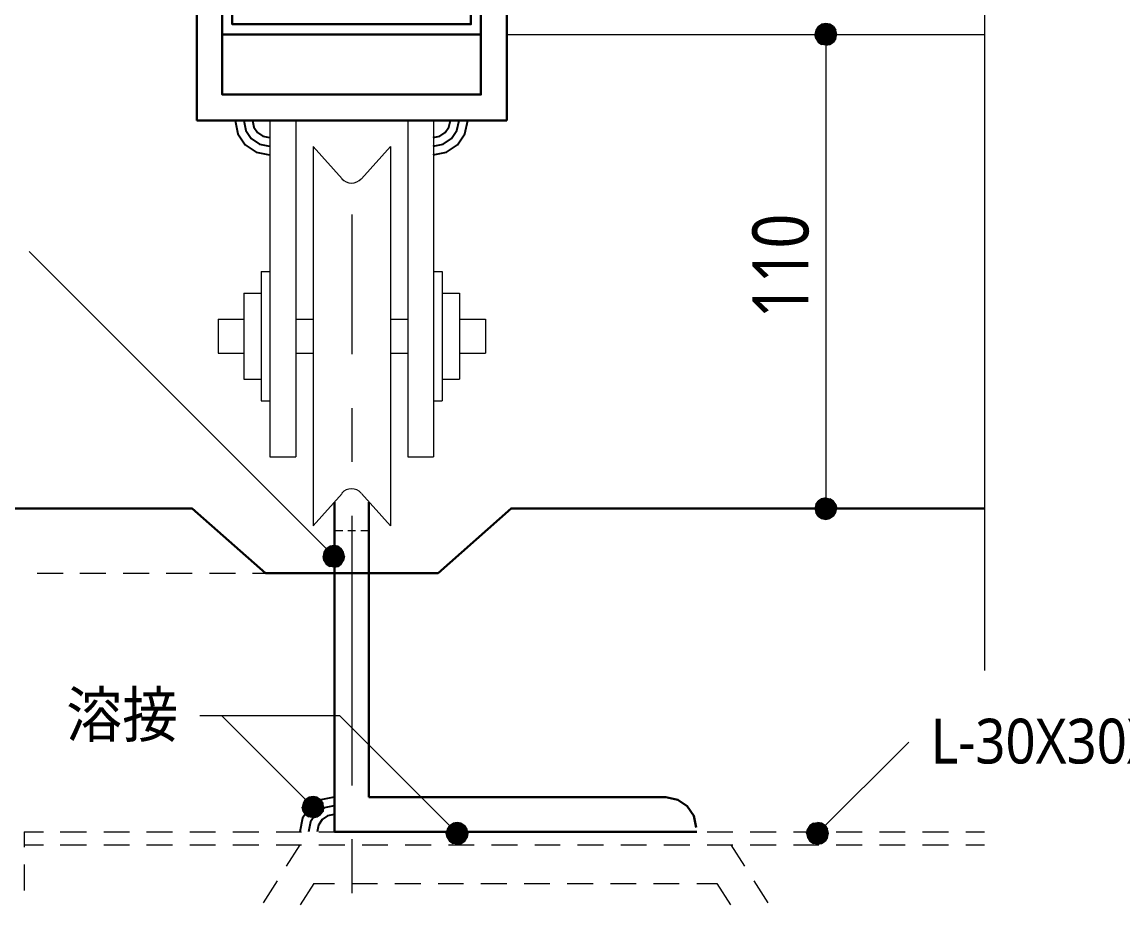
# Model space of a CAD drawing. Header units: millimetres. Extents: x 0 to 420, y 0 to 297.
# Drawn here: x 281.8 to 332.9, y 65.1 to 106 of the extents above; entities that cross this region are included whole.
import ezdxf
from ezdxf.enums import TextEntityAlignment as Align

# ---------------------------------------------------------------- set-up
doc = ezdxf.new("R2010")
doc.units = ezdxf.units.MM
doc.styles.add('kst32b', font='NotoSansJP-Variable.ttf')

msp = doc.modelspace()

# ---------------------------------------------------------------- hatches: boundary and pattern name
h = msp.add_hatch(color=7)
h.paths.add_polyline_path([(319.13, 105.981), (318.939, 105.939), (319.13, 105.473), (319.13, 105.981)])
h.paths.add_polyline_path([(318.939, 105.939), (319.13, 105.473), (318.77, 105.833), (318.939, 105.939)])
h.paths.add_polyline_path([(319.13, 105.473), (318.77, 105.833), (318.664, 105.664), (319.13, 105.473)])
for points in [[(319.32, 105.939), (319.13, 105.981), (319.13, 105.473), (319.32, 105.939)], [(318.939, 83.016), (319.13, 82.973), (319.13, 83.481), (318.939, 83.016)], [(296.503, 80.793), (296.651, 80.899), (296.312, 81.259), (296.503, 80.793)], [(295.529, 69.173), (295.677, 69.279), (295.338, 69.617), (295.529, 69.173)], [(302.218, 67.945), (302.387, 68.051), (302.027, 68.411), (302.218, 67.945)], [(318.283, 68.22), (318.389, 68.051), (318.749, 68.411), (318.283, 68.22)]]:
    msp.add_hatch(color=7).paths.add_polyline_path(points)
h = msp.add_hatch(color=7)
h.paths.add_polyline_path([(319.638, 105.473), (319.596, 105.664), (319.13, 105.473), (319.638, 105.473)])
h.paths.add_polyline_path([(319.596, 105.664), (319.13, 105.473), (319.49, 105.833), (319.596, 105.664)])
h.paths.add_polyline_path([(319.13, 105.473), (319.49, 105.833), (319.32, 105.939), (319.13, 105.473)])
h = msp.add_hatch(color=7)
h.paths.add_polyline_path([(318.664, 105.664), (318.622, 105.473), (319.13, 105.473), (318.664, 105.664)])
h.paths.add_polyline_path([(318.622, 105.473), (319.13, 105.473), (318.664, 105.283), (318.622, 105.473)])
h.paths.add_polyline_path([(319.13, 105.473), (318.664, 105.283), (318.77, 105.114), (319.13, 105.473)])
h = msp.add_hatch(color=7)
h.paths.add_polyline_path([(318.77, 105.114), (318.939, 105.008), (319.13, 105.473), (318.77, 105.114)])
h.paths.add_polyline_path([(318.939, 105.008), (319.13, 105.473), (319.13, 104.966), (318.939, 105.008)])
h.paths.add_polyline_path([(319.13, 105.473), (319.13, 104.966), (319.32, 105.008), (319.13, 105.473)])
h = msp.add_hatch(color=7)
h.paths.add_polyline_path([(319.32, 105.008), (319.49, 105.114), (319.13, 105.473), (319.32, 105.008)])
h.paths.add_polyline_path([(319.49, 105.114), (319.13, 105.473), (319.596, 105.283), (319.49, 105.114)])
h.paths.add_polyline_path([(319.13, 105.473), (319.596, 105.283), (319.638, 105.473), (319.13, 105.473)])
h = msp.add_hatch(color=7)
h.paths.add_polyline_path([(318.939, 83.926), (318.77, 83.82), (319.13, 83.481), (318.939, 83.926)])
h.paths.add_polyline_path([(318.77, 83.82), (319.13, 83.481), (318.664, 83.672), (318.77, 83.82)])
h.paths.add_polyline_path([(319.13, 83.481), (318.664, 83.672), (318.622, 83.481), (319.13, 83.481)])
h = msp.add_hatch(color=7)
h.paths.add_polyline_path([(319.49, 83.82), (319.32, 83.926), (319.13, 83.481), (319.49, 83.82)])
h.paths.add_polyline_path([(319.32, 83.926), (319.13, 83.481), (319.13, 83.968), (319.32, 83.926)])
h.paths.add_polyline_path([(319.13, 83.481), (319.13, 83.968), (318.939, 83.926), (319.13, 83.481)])
h = msp.add_hatch(color=7)
h.paths.add_polyline_path([(319.596, 83.291), (319.638, 83.481), (319.13, 83.481), (319.596, 83.291)])
h.paths.add_polyline_path([(319.638, 83.481), (319.13, 83.481), (319.596, 83.672), (319.638, 83.481)])
h.paths.add_polyline_path([(319.13, 83.481), (319.596, 83.672), (319.49, 83.82), (319.13, 83.481)])
h = msp.add_hatch(color=7)
h.paths.add_polyline_path([(318.622, 83.481), (318.664, 83.291), (319.13, 83.481), (318.622, 83.481)])
h.paths.add_polyline_path([(318.664, 83.291), (319.13, 83.481), (318.77, 83.121), (318.664, 83.291)])
h.paths.add_polyline_path([(319.13, 83.481), (318.77, 83.121), (318.939, 83.016), (319.13, 83.481)])
h = msp.add_hatch(color=7)
h.paths.add_polyline_path([(319.13, 82.973), (319.32, 83.016), (319.13, 83.481), (319.13, 82.973)])
h.paths.add_polyline_path([(319.32, 83.016), (319.13, 83.481), (319.49, 83.121), (319.32, 83.016)])
h.paths.add_polyline_path([(319.13, 83.481), (319.49, 83.121), (319.596, 83.291), (319.13, 83.481)])
h = msp.add_hatch(color=7)
h.paths.add_polyline_path([(296.312, 81.767), (296.122, 81.724), (296.312, 81.259), (296.312, 81.767)])
h.paths.add_polyline_path([(296.122, 81.724), (296.312, 81.259), (295.952, 81.619), (296.122, 81.724)])
h.paths.add_polyline_path([(296.312, 81.259), (295.952, 81.619), (295.846, 81.449), (296.312, 81.259)])
h = msp.add_hatch(color=7)
h.paths.add_polyline_path([(296.757, 81.449), (296.651, 81.619), (296.312, 81.259), (296.757, 81.449)])
h.paths.add_polyline_path([(296.651, 81.619), (296.312, 81.259), (296.503, 81.724), (296.651, 81.619)])
h.paths.add_polyline_path([(296.312, 81.259), (296.503, 81.724), (296.312, 81.767), (296.312, 81.259)])
h = msp.add_hatch(color=7)
h.paths.add_polyline_path([(295.846, 81.449), (295.804, 81.259), (296.312, 81.259), (295.846, 81.449)])
h.paths.add_polyline_path([(295.804, 81.259), (296.312, 81.259), (295.846, 81.068), (295.804, 81.259)])
h.paths.add_polyline_path([(296.312, 81.259), (295.846, 81.068), (295.952, 80.899), (296.312, 81.259)])
h = msp.add_hatch(color=7)
h.paths.add_polyline_path([(295.952, 80.899), (296.122, 80.793), (296.312, 81.259), (295.952, 80.899)])
h.paths.add_polyline_path([(296.122, 80.793), (296.312, 81.259), (296.312, 80.751), (296.122, 80.793)])
h.paths.add_polyline_path([(296.312, 81.259), (296.312, 80.751), (296.503, 80.793), (296.312, 81.259)])
h = msp.add_hatch(color=7)
h.paths.add_polyline_path([(296.651, 80.899), (296.757, 81.068), (296.312, 81.259), (296.651, 80.899)])
h.paths.add_polyline_path([(296.757, 81.068), (296.312, 81.259), (296.799, 81.259), (296.757, 81.068)])
h.paths.add_polyline_path([(296.312, 81.259), (296.799, 81.259), (296.757, 81.449), (296.312, 81.259)])
h = msp.add_hatch(color=7)
h.paths.add_polyline_path([(295.338, 70.125), (295.148, 70.083), (295.338, 69.617), (295.338, 70.125)])
h.paths.add_polyline_path([(295.148, 70.083), (295.338, 69.617), (294.979, 69.977), (295.148, 70.083)])
h.paths.add_polyline_path([(295.338, 69.617), (294.979, 69.977), (294.873, 69.808), (295.338, 69.617)])
h = msp.add_hatch(color=7)
h.paths.add_polyline_path([(295.804, 69.808), (295.677, 69.977), (295.338, 69.617), (295.804, 69.808)])
h.paths.add_polyline_path([(295.677, 69.977), (295.338, 69.617), (295.529, 70.083), (295.677, 69.977)])
h.paths.add_polyline_path([(295.338, 69.617), (295.529, 70.083), (295.338, 70.125), (295.338, 69.617)])
h = msp.add_hatch(color=7)
h.paths.add_polyline_path([(294.873, 69.808), (294.83, 69.617), (295.338, 69.617), (294.873, 69.808)])
h.paths.add_polyline_path([(294.83, 69.617), (295.338, 69.617), (294.873, 69.427), (294.83, 69.617)])
h.paths.add_polyline_path([(295.338, 69.617), (294.873, 69.427), (294.979, 69.279), (295.338, 69.617)])
h = msp.add_hatch(color=7)
h.paths.add_polyline_path([(294.979, 69.279), (295.148, 69.173), (295.338, 69.617), (294.979, 69.279)])
h.paths.add_polyline_path([(295.148, 69.173), (295.338, 69.617), (295.338, 69.13), (295.148, 69.173)])
h.paths.add_polyline_path([(295.338, 69.617), (295.338, 69.13), (295.529, 69.173), (295.338, 69.617)])
h = msp.add_hatch(color=7)
h.paths.add_polyline_path([(295.677, 69.279), (295.804, 69.427), (295.338, 69.617), (295.677, 69.279)])
h.paths.add_polyline_path([(295.804, 69.427), (295.338, 69.617), (295.825, 69.617), (295.804, 69.427)])
h.paths.add_polyline_path([(295.338, 69.617), (295.825, 69.617), (295.804, 69.808), (295.338, 69.617)])
h = msp.add_hatch(color=7)
h.paths.add_polyline_path([(301.562, 68.601), (301.519, 68.411), (302.027, 68.411), (301.562, 68.601)])
h.paths.add_polyline_path([(301.519, 68.411), (302.027, 68.411), (301.562, 68.22), (301.519, 68.411)])
h.paths.add_polyline_path([(302.027, 68.411), (301.562, 68.22), (301.667, 68.051), (302.027, 68.411)])
h = msp.add_hatch(color=7)
h.paths.add_polyline_path([(302.027, 68.919), (301.837, 68.876), (302.027, 68.411), (302.027, 68.919)])
h.paths.add_polyline_path([(301.837, 68.876), (302.027, 68.411), (301.667, 68.771), (301.837, 68.876)])
h.paths.add_polyline_path([(302.027, 68.411), (301.667, 68.771), (301.562, 68.601), (302.027, 68.411)])
h = msp.add_hatch(color=7)
h.paths.add_polyline_path([(302.493, 68.601), (302.387, 68.771), (302.027, 68.411), (302.493, 68.601)])
h.paths.add_polyline_path([(302.387, 68.771), (302.027, 68.411), (302.218, 68.876), (302.387, 68.771)])
h.paths.add_polyline_path([(302.027, 68.411), (302.218, 68.876), (302.027, 68.919), (302.027, 68.411)])
h = msp.add_hatch(color=7)
h.paths.add_polyline_path([(302.387, 68.051), (302.493, 68.22), (302.027, 68.411), (302.387, 68.051)])
h.paths.add_polyline_path([(302.493, 68.22), (302.027, 68.411), (302.514, 68.411), (302.493, 68.22)])
h.paths.add_polyline_path([(302.027, 68.411), (302.514, 68.411), (302.493, 68.601), (302.027, 68.411)])
h = msp.add_hatch(color=7)
h.paths.add_polyline_path([(318.389, 68.771), (318.283, 68.601), (318.749, 68.411), (318.389, 68.771)])
h.paths.add_polyline_path([(318.283, 68.601), (318.749, 68.411), (318.241, 68.411), (318.283, 68.601)])
h.paths.add_polyline_path([(318.749, 68.411), (318.241, 68.411), (318.283, 68.22), (318.749, 68.411)])
h = msp.add_hatch(color=7)
h.paths.add_polyline_path([(318.939, 68.876), (318.749, 68.919), (318.749, 68.411), (318.939, 68.876)])
h.paths.add_polyline_path([(318.749, 68.919), (318.749, 68.411), (318.558, 68.876), (318.749, 68.919)])
h.paths.add_polyline_path([(318.749, 68.411), (318.558, 68.876), (318.389, 68.771), (318.749, 68.411)])
h = msp.add_hatch(color=7)
h.paths.add_polyline_path([(319.257, 68.411), (319.214, 68.601), (318.749, 68.411), (319.257, 68.411)])
h.paths.add_polyline_path([(319.214, 68.601), (318.749, 68.411), (319.109, 68.771), (319.214, 68.601)])
h.paths.add_polyline_path([(318.749, 68.411), (319.109, 68.771), (318.939, 68.876), (318.749, 68.411)])
h = msp.add_hatch(color=7)
h.paths.add_polyline_path([(301.667, 68.051), (301.837, 67.945), (302.027, 68.411), (301.667, 68.051)])
h.paths.add_polyline_path([(301.837, 67.945), (302.027, 68.411), (302.027, 67.903), (301.837, 67.945)])
h.paths.add_polyline_path([(302.027, 68.411), (302.027, 67.903), (302.218, 67.945), (302.027, 68.411)])
h = msp.add_hatch(color=7)
h.paths.add_polyline_path([(318.389, 68.051), (318.558, 67.945), (318.749, 68.411), (318.389, 68.051)])
h.paths.add_polyline_path([(318.558, 67.945), (318.749, 68.411), (318.749, 67.903), (318.558, 67.945)])
h.paths.add_polyline_path([(318.749, 68.411), (318.749, 67.903), (318.939, 67.945), (318.749, 68.411)])
h = msp.add_hatch(color=7)
h.paths.add_polyline_path([(318.939, 67.945), (319.109, 68.051), (318.749, 68.411), (318.939, 67.945)])
h.paths.add_polyline_path([(319.109, 68.051), (318.749, 68.411), (319.214, 68.22), (319.109, 68.051)])
h.paths.add_polyline_path([(318.749, 68.411), (319.214, 68.22), (319.257, 68.411), (318.749, 68.411)])

# ---------------------------------------------------------------- linework, layer by layer
at = {"lineweight": 13}
for points in [[(326.496, 112.226), (326.496, 75.967)], [(304.334, 105.473), (326.496, 105.473)], [(319.13, 105.473), (319.13, 83.481)], [(293.328, 101.473), (293.328, 85.873)], [(294.534, 101.473), (294.534, 85.873)], [(299.741, 101.473), (299.741, 85.873)], [(300.927, 101.473), (300.927, 85.873)], [(295.338, 100.266), (296.693, 98.764)], [(295.338, 100.266), (295.338, 82.677)], [(298.937, 100.266), (297.582, 98.764)], [(298.937, 100.266), (298.937, 82.677)], [(296.679, 98.773), (296.773, 98.688), (296.882, 98.625), (297.001, 98.586), (297.127, 98.573), (297.253, 98.586), (297.373, 98.625), (297.481, 98.688), (297.575, 98.773)], [(297.138, 97.113), (297.138, 90.636)], [(296.312, 81.259), (282.173, 95.398)], [(292.925, 94.467), (292.925, 88.477)], [(292.925, 94.467), (293.328, 94.467)], [(300.927, 94.467), (301.329, 94.467)], [(301.329, 94.467), (301.329, 88.477)], [(292.121, 93.472), (292.121, 89.471)], [(292.121, 93.472), (292.925, 93.472)], [(301.329, 93.472), (302.133, 93.472)], [(302.133, 93.472), (302.133, 89.471)], [(290.936, 92.266), (290.936, 90.678)], [(290.936, 92.266), (292.121, 92.266)], [(294.534, 92.266), (295.338, 92.266)], [(298.937, 92.266), (299.741, 92.266)], [(302.133, 92.266), (303.339, 92.266)], [(303.339, 92.266), (303.339, 90.678)], [(290.936, 90.678), (292.121, 90.678)], [(294.534, 90.678), (295.338, 90.678)], [(298.937, 90.678), (299.741, 90.678)], [(302.133, 90.678), (303.339, 90.678)], [(292.121, 89.471), (292.925, 89.471)], [(301.329, 89.471), (302.133, 89.471)], [(292.925, 88.477), (293.328, 88.477)], [(300.927, 88.477), (301.329, 88.477)], [(297.138, 88.138), (297.138, 85.64)], [(293.328, 85.873), (294.534, 85.873)], [(299.741, 85.873), (300.927, 85.873)], [(297.575, 84.192), (297.481, 84.277), (297.373, 84.339), (297.253, 84.378), (297.127, 84.391), (297.001, 84.378), (296.882, 84.339), (296.773, 84.277), (296.679, 84.192)], [(295.338, 82.677), (296.693, 84.18)], [(298.937, 82.677), (297.582, 84.18)], [(297.138, 83.143), (297.138, 70.633)], [(296.333, 82.465), (296.714, 82.465)], [(296.947, 82.465), (297.307, 82.465)], [(297.561, 82.465), (297.921, 82.465)], [(282.533, 80.476), (283.739, 80.476)], [(284.522, 80.476), (285.729, 80.476)], [(286.533, 80.476), (287.74, 80.476)], [(288.523, 80.476), (289.729, 80.476)], [(290.534, 80.476), (291.74, 80.476)], [(292.523, 80.476), (293.137, 80.476)], [(290.089, 73.872), (296.566, 73.872)], [(295.338, 69.617), (291.084, 73.872)], [(302.027, 68.411), (296.566, 73.872)], [(318.749, 68.411), (322.982, 72.644)], [(281.94, 68.474), (281.94, 67.776)], [(281.94, 68.474), (282.829, 68.474)], [(283.612, 68.474), (284.819, 68.474)], [(285.623, 68.474), (286.829, 68.474)], [(287.613, 68.474), (288.819, 68.474)], [(289.623, 68.474), (290.809, 68.474)], [(291.613, 68.474), (292.82, 68.474)], [(293.624, 68.474), (294.809, 68.474)], [(295.614, 68.474), (296.82, 68.474)], [(297.625, 68.474), (298.81, 68.474)], [(299.614, 68.474), (300.821, 68.474)], [(301.625, 68.474), (302.81, 68.474)], [(303.615, 68.474), (304.821, 68.474)], [(305.625, 68.474), (306.811, 68.474)], [(307.615, 68.474), (308.822, 68.474)], [(309.626, 68.474), (310.811, 68.474)], [(311.616, 68.474), (312.822, 68.474)], [(313.627, 68.474), (314.812, 68.474)], [(315.616, 68.474), (316.823, 68.474)], [(317.627, 68.474), (318.812, 68.474)], [(319.617, 68.474), (320.823, 68.474)], [(321.628, 68.474), (322.813, 68.474)], [(323.617, 68.474), (324.824, 68.474)], [(325.628, 68.474), (326.496, 68.474)], [(297.138, 68.136), (297.138, 65.638)], [(281.94, 67.881), (282.829, 67.881)], [(283.612, 67.881), (284.819, 67.881)], [(285.623, 67.881), (286.829, 67.881)], [(287.613, 67.881), (288.819, 67.881)], [(289.623, 67.881), (290.809, 67.881)], [(291.613, 67.881), (292.82, 67.881)], [(293.624, 67.881), (294.809, 67.881)], [(294.725, 67.881), (294.09, 66.887)], [(295.614, 67.881), (296.82, 67.881)], [(297.625, 67.881), (298.81, 67.881)], [(299.614, 67.881), (300.821, 67.881)], [(301.625, 67.881), (302.81, 67.881)], [(303.615, 67.881), (304.821, 67.881)], [(305.625, 67.881), (306.811, 67.881)], [(307.615, 67.881), (308.822, 67.881)], [(309.626, 67.881), (310.811, 67.881)], [(311.616, 67.881), (312.822, 67.881)], [(313.627, 67.881), (314.812, 67.881)], [(314.727, 67.881), (315.362, 66.887)], [(315.616, 67.881), (316.823, 67.881)], [(317.627, 67.881), (318.812, 67.881)], [(319.617, 67.881), (320.823, 67.881)], [(321.628, 67.881), (322.813, 67.881)], [(323.617, 67.881), (324.824, 67.881)], [(325.628, 67.881), (326.496, 67.881)], [(281.94, 66.971), (281.94, 65.765)], [(293.666, 66.209), (293.031, 65.193)], [(295.381, 66.082), (294.746, 65.087)], [(295.381, 66.082), (296.333, 66.082)], [(297.138, 66.082), (298.323, 66.082)], [(299.127, 66.082), (300.334, 66.082)], [(301.138, 66.082), (302.323, 66.082)], [(303.128, 66.082), (304.334, 66.082)], [(305.139, 66.082), (306.324, 66.082)], [(307.128, 66.082), (308.335, 66.082)], [(309.139, 66.082), (310.325, 66.082)], [(311.129, 66.082), (312.335, 66.082)], [(313.14, 66.082), (314.071, 66.082)], [(314.071, 66.082), (314.706, 65.087)], [(315.786, 66.209), (316.442, 65.193)]]:
    msp.add_lwpolyline(points, dxfattribs=at)
at = {"lineweight": 30}
for points in [[(304.334, 101.473), (304.334, 111.464), (303.128, 111.464), (303.128, 102.679), (291.126, 102.679), (291.126, 111.464), (289.941, 111.464), (289.941, 101.473)], [(291.126, 105.473), (303.128, 105.473)], [(289.941, 101.473), (304.334, 101.473)], [(293.137, 80.476), (289.729, 83.481), (271.124, 83.481)], [(296.333, 83.778), (296.333, 68.474)], [(297.921, 83.778), (297.921, 70.083)], [(301.138, 80.476), (304.525, 83.481), (326.496, 83.481)], [(293.137, 80.476), (301.138, 80.476)], [(297.921, 70.083), (311.721, 70.083)], [(313.118, 68.675), (313.008, 69.223), (312.706, 69.671), (312.259, 69.972), (311.711, 70.083)], [(296.333, 68.474), (313.14, 68.474)]]:
    msp.add_lwpolyline(points, dxfattribs=at)
msp.add_lwpolyline([(302.662, 111.019), (291.592, 111.019), (291.592, 105.939), (302.662, 105.939)], close=True, dxfattribs=at)
at = {"lineweight": 0}
for points in [[(319.13, 105.473), (318.77, 105.833), (318.664, 105.664)], [(318.939, 105.939), (319.13, 105.473), (318.77, 105.833)], [(319.13, 105.981), (318.939, 105.939), (319.13, 105.473)], [(319.32, 105.939), (319.13, 105.981), (319.13, 105.473)], [(319.13, 105.473), (319.49, 105.833), (319.32, 105.939)], [(319.596, 105.664), (319.13, 105.473), (319.49, 105.833)], [(318.664, 105.664), (318.622, 105.473), (319.13, 105.473)], [(318.622, 105.473), (319.13, 105.473), (318.664, 105.283)], [(319.13, 105.473), (318.664, 105.283), (318.77, 105.114)], [(318.77, 105.114), (318.939, 105.008), (319.13, 105.473)], [(318.939, 105.008), (319.13, 105.473), (319.13, 104.966)], [(319.638, 105.473), (319.596, 105.664), (319.13, 105.473)], [(319.13, 105.473), (319.13, 104.966), (319.32, 105.008)], [(319.32, 105.008), (319.49, 105.114), (319.13, 105.473)], [(319.49, 105.114), (319.13, 105.473), (319.596, 105.283)], [(319.13, 105.473), (319.596, 105.283), (319.638, 105.473)], [(318.77, 83.82), (319.13, 83.481), (318.664, 83.672)], [(318.939, 83.926), (318.77, 83.82), (319.13, 83.481)], [(319.13, 83.481), (319.13, 83.968), (318.939, 83.926)], [(319.32, 83.926), (319.13, 83.481), (319.13, 83.968)], [(319.49, 83.82), (319.32, 83.926), (319.13, 83.481)], [(319.13, 83.481), (319.596, 83.672), (319.49, 83.82)], [(319.13, 83.481), (318.664, 83.672), (318.622, 83.481)], [(318.622, 83.481), (318.664, 83.291), (319.13, 83.481)], [(318.664, 83.291), (319.13, 83.481), (318.77, 83.121)], [(319.13, 83.481), (318.77, 83.121), (318.939, 83.016)], [(318.939, 83.016), (319.13, 82.973), (319.13, 83.481)], [(319.638, 83.481), (319.13, 83.481), (319.596, 83.672)], [(319.13, 82.973), (319.32, 83.016), (319.13, 83.481)], [(319.32, 83.016), (319.13, 83.481), (319.49, 83.121)], [(319.13, 83.481), (319.49, 83.121), (319.596, 83.291)], [(319.596, 83.291), (319.638, 83.481), (319.13, 83.481)], [(296.312, 81.767), (296.122, 81.724), (296.312, 81.259)], [(296.312, 81.259), (296.503, 81.724), (296.312, 81.767)], [(295.846, 81.449), (295.804, 81.259), (296.312, 81.259)], [(295.804, 81.259), (296.312, 81.259), (295.846, 81.068)], [(296.312, 81.259), (295.952, 81.619), (295.846, 81.449)], [(296.312, 81.259), (295.846, 81.068), (295.952, 80.899)], [(296.122, 81.724), (296.312, 81.259), (295.952, 81.619)], [(295.952, 80.899), (296.122, 80.793), (296.312, 81.259)], [(296.122, 80.793), (296.312, 81.259), (296.312, 80.751)], [(296.651, 81.619), (296.312, 81.259), (296.503, 81.724)], [(296.757, 81.449), (296.651, 81.619), (296.312, 81.259)], [(296.312, 81.259), (296.799, 81.259), (296.757, 81.449)], [(296.651, 80.899), (296.757, 81.068), (296.312, 81.259)], [(296.757, 81.068), (296.312, 81.259), (296.799, 81.259)], [(296.312, 81.259), (296.312, 80.751), (296.503, 80.793)], [(296.503, 80.793), (296.651, 80.899), (296.312, 81.259)], [(295.148, 70.083), (295.338, 69.617), (294.979, 69.977)], [(295.338, 70.125), (295.148, 70.083), (295.338, 69.617)], [(295.338, 69.617), (295.529, 70.083), (295.338, 70.125)], [(295.677, 69.977), (295.338, 69.617), (295.529, 70.083)], [(294.873, 69.808), (294.83, 69.617), (295.338, 69.617)], [(294.83, 69.617), (295.338, 69.617), (294.873, 69.427)], [(295.338, 69.617), (294.979, 69.977), (294.873, 69.808)], [(295.338, 69.617), (294.873, 69.427), (294.979, 69.279)], [(294.979, 69.279), (295.148, 69.173), (295.338, 69.617)], [(295.148, 69.173), (295.338, 69.617), (295.338, 69.13)], [(295.804, 69.808), (295.677, 69.977), (295.338, 69.617)], [(295.338, 69.617), (295.825, 69.617), (295.804, 69.808)], [(295.677, 69.279), (295.804, 69.427), (295.338, 69.617)], [(295.804, 69.427), (295.338, 69.617), (295.825, 69.617)], [(295.338, 69.617), (295.338, 69.13), (295.529, 69.173)], [(295.529, 69.173), (295.677, 69.279), (295.338, 69.617)], [(301.562, 68.601), (301.519, 68.411), (302.027, 68.411)], [(302.027, 68.411), (301.667, 68.771), (301.562, 68.601)], [(301.837, 68.876), (302.027, 68.411), (301.667, 68.771)], [(302.027, 68.919), (301.837, 68.876), (302.027, 68.411)], [(302.027, 68.411), (302.218, 68.876), (302.027, 68.919)], [(302.387, 68.771), (302.027, 68.411), (302.218, 68.876)], [(302.493, 68.601), (302.387, 68.771), (302.027, 68.411)], [(302.027, 68.411), (302.514, 68.411), (302.493, 68.601)], [(318.283, 68.601), (318.749, 68.411), (318.241, 68.411)], [(318.389, 68.771), (318.283, 68.601), (318.749, 68.411)], [(318.749, 68.411), (318.558, 68.876), (318.389, 68.771)], [(318.749, 68.919), (318.749, 68.411), (318.558, 68.876)], [(318.939, 68.876), (318.749, 68.919), (318.749, 68.411)], [(318.749, 68.411), (319.109, 68.771), (318.939, 68.876)], [(319.214, 68.601), (318.749, 68.411), (319.109, 68.771)], [(319.257, 68.411), (319.214, 68.601), (318.749, 68.411)], [(301.519, 68.411), (302.027, 68.411), (301.562, 68.22)], [(302.027, 68.411), (301.562, 68.22), (301.667, 68.051)], [(301.667, 68.051), (301.837, 67.945), (302.027, 68.411)], [(301.837, 67.945), (302.027, 68.411), (302.027, 67.903)], [(302.387, 68.051), (302.493, 68.22), (302.027, 68.411)], [(302.493, 68.22), (302.027, 68.411), (302.514, 68.411)], [(302.027, 68.411), (302.027, 67.903), (302.218, 67.945)], [(302.218, 67.945), (302.387, 68.051), (302.027, 68.411)], [(318.749, 68.411), (318.241, 68.411), (318.283, 68.22)], [(318.283, 68.22), (318.389, 68.051), (318.749, 68.411)], [(318.389, 68.051), (318.558, 67.945), (318.749, 68.411)], [(318.558, 67.945), (318.749, 68.411), (318.749, 67.903)], [(318.749, 68.411), (318.749, 67.903), (318.939, 67.945)], [(318.939, 67.945), (319.109, 68.051), (318.749, 68.411)], [(319.109, 68.051), (318.749, 68.411), (319.214, 68.22)], [(318.749, 68.411), (319.214, 68.22), (319.257, 68.411)]]:
    msp.add_lwpolyline(points, close=True, dxfattribs=at)
at = {"lineweight": 25}
for points in [[(291.719, 101.484), (291.845, 100.862), (292.187, 100.354), (292.695, 100.011), (293.317, 99.886)], [(292.121, 101.484), (292.215, 101.018), (292.471, 100.638), (292.852, 100.382), (293.317, 100.288)], [(292.523, 101.484), (292.586, 101.175), (292.756, 100.922), (293.008, 100.752), (293.317, 100.69)], [(300.916, 100.69), (301.225, 100.752), (301.477, 100.922), (301.647, 101.175), (301.71, 101.484)], [(300.916, 100.288), (301.381, 100.382), (301.762, 100.638), (302.018, 101.018), (302.112, 101.484)], [(300.916, 99.886), (301.538, 100.011), (302.046, 100.354), (302.388, 100.862), (302.514, 101.484)], [(296.323, 70.083), (295.701, 69.957), (295.193, 69.615), (294.85, 69.107), (294.725, 68.485)], [(296.323, 69.681), (295.857, 69.587), (295.477, 69.33), (295.221, 68.95), (295.127, 68.485)], [(296.323, 69.279), (296.014, 69.216), (295.761, 69.046), (295.591, 68.794), (295.529, 68.485)]]:
    msp.add_lwpolyline(points, dxfattribs=at)

# ---------------------------------------------------------------- texts
at = {"style": 'kst32b'}
for s, height, p, p2 in [('110', 2.5989, (318.325, 92.287), (318.325, 97.16)), ('溶接', 2.0791, (283.887, 72.877), (289.085, 72.877)), ('L-30X30X3-＠600', 2.07913, (323.998, 71.649), (343.49, 71.649))]:
    msp.add_text(s, height=height, dxfattribs=at).set_placement(p, p2, align=Align.FIT)

doc.saveas('drawing.dxf')
